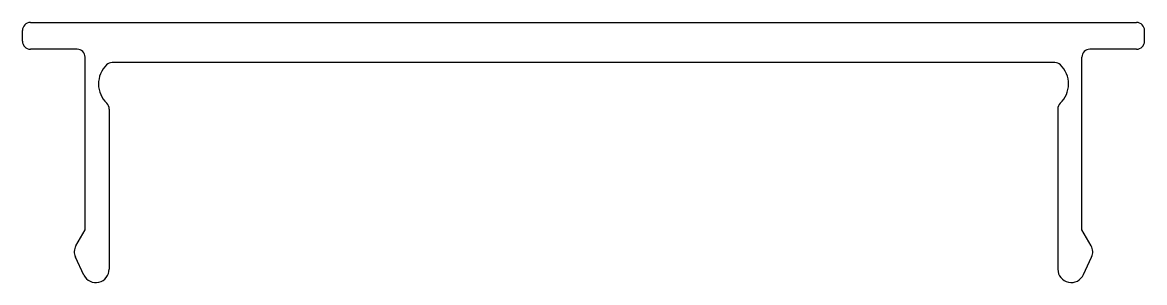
# Model space of a CAD drawing. Extents: x 475.6 to 517.6, y 697.1 to 706.8.
import ezdxf

# ---------------------------------------------------------------- set-up
doc = ezdxf.new("R2010")
doc.units = 0
doc.layers.get('0').update_dxf_attribs({"linetype": 'CONTINUOUS'})

msp = doc.modelspace()

# ---------------------------------------------------------------- linework, layer by layer
for p, q in [((475.624, 706.14), (475.624, 706.54)), ((475.924, 706.84), (517.324, 706.84)), ((517.624, 706.14), (517.624, 706.54)), ((477.671, 705.84), (475.924, 705.84)), ((517.324, 705.84), (515.578, 705.84)), ((477.971, 699.087), (477.971, 705.54)), ((514.268, 705.34), (478.981, 705.34)), ((515.278, 699.087), (515.278, 705.54)), ((478.871, 703.602), (478.871, 697.614)), ((514.378, 703.602), (514.378, 697.614)), ((477.624, 698.487), (477.971, 699.087)), ((515.624, 698.487), (515.278, 699.087)), ((477.923, 697.391), (477.608, 698.069)), ((515.337, 697.416), (515.641, 698.069))]:
    msp.add_line(p, q)
for centre, radius, start, end in [((475.924, 706.54), 0.3, 90, 180), ((517.324, 706.54), 0.3, 0, 90), ((475.924, 706.14), 0.3, 180, 270), ((517.324, 706.14), 0.3, 270, 0), ((477.671, 705.54), 0.3, 0, 90), ((515.578, 705.54), 0.3, 90, 180), ((479.471, 704.54), 1, 134.4153, 226.1869), ((478.981, 705.04), 0.3, 90, 134.4153), ((514.268, 705.04), 0.3, 45.5847, 90), ((513.778, 704.54), 1, 313.8131, 45.5847), ((478.571, 703.602), 0.3, 0, 46.1869), ((514.678, 703.602), 0.3, 133.8131, 180), ((478.014, 698.262), 0.45, 150, 205.4117), ((515.235, 698.262), 0.45, 334.5883, 30), ((478.371, 697.614), 0.5, 206.5488, 0), ((514.878, 697.614), 0.5, 180, 336.6175)]:
    msp.add_arc(centre, radius, start, end)

doc.saveas('drawing.dxf')
